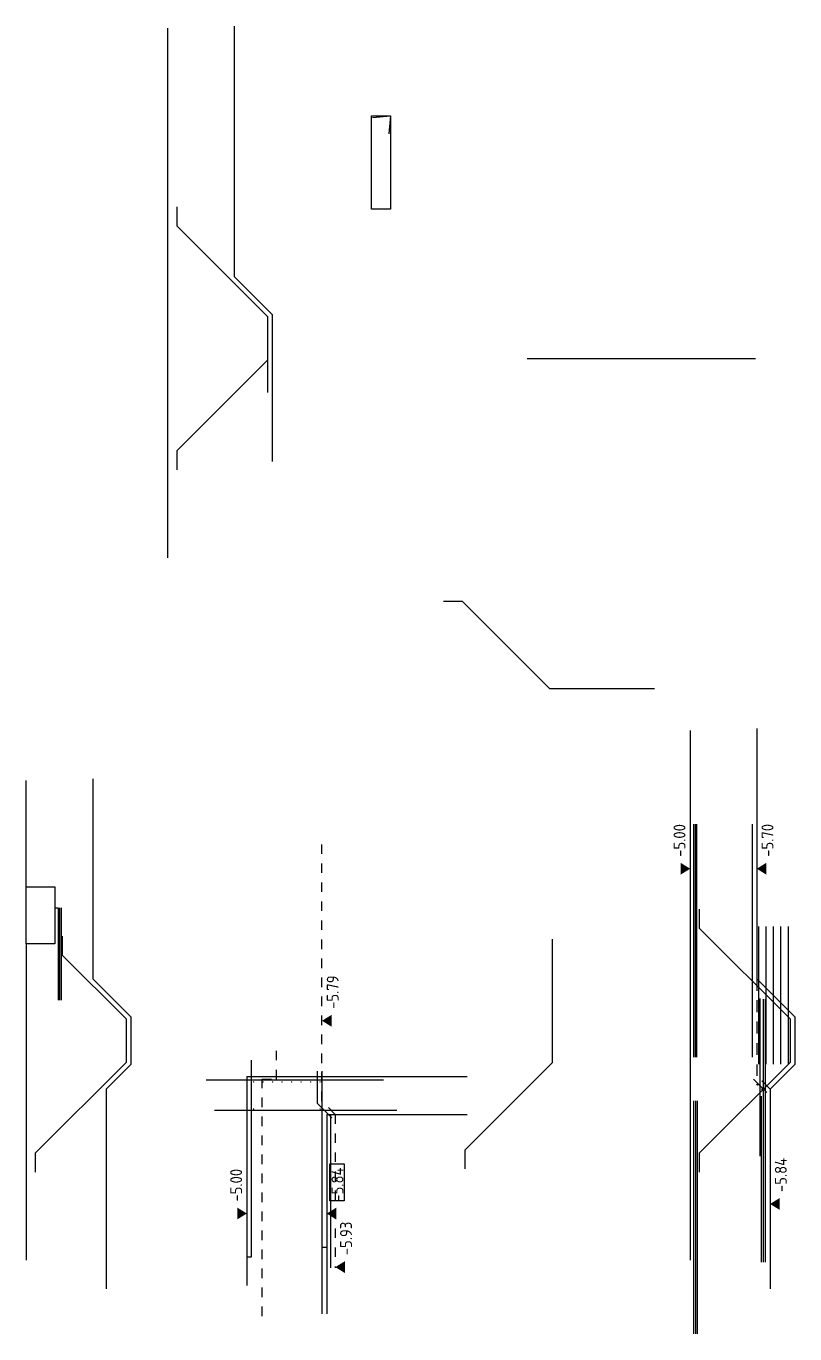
# Model space of a CAD drawing. Extents: x -101 to 101, y -52 to 90.
# Drawn here: x -10.13 to -2.04, y 16.86 to 30.62 of the extents above; entities that cross this region are included whole.
import ezdxf

# ---------------------------------------------------------------- set-up
doc = ezdxf.new("R2010")
doc.units = 0
doc.header["$LTSCALE"] = 0.5
for name, pattern in [('AUSGEZOGEN', [1000.01, 1000, 0.01]), ('DASHED', [0.75, 0.5, -0.25]), ('DOT', [0.175, 0.05, -0.125]), ('HIDDEN', [0.375, 0.25, -0.125]), ('VERDECKT', [0.375, 0.25, -0.125])]:
    doc.linetypes.add(name, pattern=pattern)
for name, color, linetype in [('BETON', 7, 'Continuous'), ('DRUEBER', 7, 'Continuous'), ('HILFE', 7, 'Continuous'), ('koten', 7, 'Continuous'), ('OBJEKT', 7, 'Continuous'), ('RND', 7, 'Continuous'), ('VERDECKT', 7, 'Continuous')]:
    doc.layers.add(name, color=color, linetype=linetype)
doc.layers.add('NOPLOT', color=7, linetype='Continuous', plot=False)
doc.styles.add('txt', font='isocp.shx')

# ---------------------------------------------------------------- blocks, each defined once
blk = doc.blocks.new('okrd_u')
at = {"layer": 'koten', "color": 7, "linetype": 'Continuous'}
blk.add_solid([(-0.125, -0.202), (0.125, -0.202), (0, 0)], dxfattribs=at)
at = {"layer": 'koten', "style": 'txt'}
blk.add_attdef('OKRD', (0.25, -0.35), '', height=0.25, dxfattribs=at)
blk = doc.blocks.new('okrd_o')
at = {"layer": 'koten', "color": 7, "linetype": 'Continuous'}
blk.add_solid([(-0.125, 0.202), (0.125, 0.202), (0, 0)], dxfattribs=at)
at = {"layer": 'koten', "style": 'txt'}
blk.add_attdef('OKRD', (0.25, 0.1), '', height=0.25, dxfattribs=at)

msp = doc.modelspace()

# ---------------------------------------------------------------- linework, layer by layer
at = {"layer": 'BETON', "color": 6, "linetype": 'AUSGEZOGEN'}
for p, q in [((-8.6383, 30.5991), (-8.6383, 25.0267)), ((-7.9383, 30.6217), (-7.9383, 27.9867)), ((-7.5383, 27.5867), (-7.9383, 27.9867)), ((-7.5383, 27.5867), (-7.5383, 26.0392)), ((-4.8591, 27.1259), (-2.4591, 27.1259)), ((-3.1447, 23.2091), (-3.1447, 17.6367)), ((-2.4447, 23.2317), (-2.4447, 20.5967)), ((-10.1251, 21.5667), (-10.1251, 22.6831)), ((-9.4251, 22.7011), (-9.4251, 20.5967)), ((-10.1251, 21.5667), (-9.8251, 21.5667)), ((-9.8251, 21.5667), (-9.8251, 20.9667)), ((-10.1251, 20.9667), (-10.1251, 17.6367)), ((-9.8251, 20.9667), (-10.1251, 20.9667)), ((-9.0251, 20.1967), (-9.4251, 20.5967)), ((-2.0447, 20.1967), (-2.4447, 20.5967)), ((-9.0251, 20.1967), (-9.0251, 19.6967)), ((-2.0447, 20.1967), (-2.0447, 19.6967)), ((-9.0251, 19.6967), (-9.2851, 19.4367)), ((-2.0447, 19.6967), (-2.3047, 19.4367)), ((-7.8053, 19.571), (-7.8053, 17.371)), ((-7.8053, 19.571), (-5.4887, 19.571)), ((-7.0653, 19.6252), (-7.0653, 19.2903)), ((-7.0153, 19.6252), (-7.0153, 17.071)), ((-9.2851, 19.4367), (-9.2851, 17.3367)), ((-2.3047, 19.4367), (-2.3047, 17.3367)), ((-6.9653, 19.171), (-6.9653, 17.071)), ((-6.9653, 19.171), (-5.4887, 19.171))]:
    msp.add_line(p, q, dxfattribs=at)
at = {"layer": 'DRUEBER', "color": 7, "linetype": 'DOT'}
for p, q in [((-7.0153, 19.311), (-7.0153, 22.1042)), ((-7.4953, 19.541), (-7.4953, 19.9299)), ((-7.6453, 17.0477), (-7.6453, 19.541)), ((-7.6453, 19.541), (-7.4953, 19.541)), ((-6.8753, 19.171), (-7.0153, 19.311)), ((-6.8753, 19.171), (-6.8753, 17.5575))]:
    msp.add_line(p, q, dxfattribs=at)
at = {"layer": 'HILFE', "color": 102, "linetype": 'AUSGEZOGEN'}
for p, q in [((-2.4238, 19.6986), (-2.4238, 21.1465)), ((-2.3459, 19.6986), (-2.3459, 21.1465)), ((-2.268, 19.6986), (-2.268, 21.1465)), ((-2.1901, 19.6986), (-2.1901, 21.1465)), ((-2.1121, 19.6986), (-2.1121, 21.1465))]:
    msp.add_line(p, q, dxfattribs=at)
at = {"layer": 'NOPLOT', "color": 191, "linetype": 'AUSGEZOGEN'}
for p, q in [((-3.1097, 22.2236), (-3.1097, 19.772)), ((-3.0937, 22.2236), (-3.0937, 19.772)), ((-3.0777, 22.2236), (-3.0777, 19.772)), ((-2.4947, 22.2236), (-2.4947, 19.772)), ((-9.8251, 21.3446), (-9.7901, 21.3446)), ((-9.7901, 21.3446), (-9.7901, 20.3718)), ((-9.7741, 21.3446), (-9.7741, 20.3718)), ((-9.7581, 21.3446), (-9.7581, 20.3718)), ((-2.3747, 17.6161), (-2.3747, 20.3848)), ((-2.3547, 17.6161), (-2.3547, 20.3848)), ((-7.7553, 17.6723), (-7.7553, 19.7423)), ((-6.3701, 19.531), (-8.2325, 19.531)), ((-3.1097, 19.3131), (-3.1097, 16.8615)), ((-3.0897, 19.3131), (-3.0897, 16.8615)), ((-3.0697, 19.3131), (-3.0697, 16.8615)), ((-2.3947, 17.6161), (-2.3947, 19.3608)), ((-6.227, 19.211), (-8.1454, 19.211)), ((-6.9653, 17.7687), (-7.0153, 17.7687)), ((-7.8053, 17.6723), (-7.7553, 17.6723))]:
    msp.add_line(p, q, dxfattribs=at)
at = {"layer": 'NOPLOT', "color": 191, "linetype": 'Continuous'}
for p, q in [((-2.3401, 19.4014), (-2.4801, 19.5414)), ((-6.9107, 19.1357), (-7.0653, 19.2903)), ((-6.9253, 19.171), (-6.9253, 17.5575))]:
    msp.add_line(p, q, dxfattribs=at)
at = {"layer": 'NOPLOT', "color": 191, "linetype": 'AUSGEZOGEN'}
msp.add_lwpolyline([(-6.9322, 18.2614), (-6.9322, 18.6501), (-6.782, 18.6501), (-6.782, 18.2614)], close=True, dxfattribs=at)
at = {"layer": 'OBJEKT', "color": 7, "linetype": 'AUSGEZOGEN'}
msp.add_line((-10.1251, 20.9667), (-10.1251, 21.5667), dxfattribs=at)
at = {"layer": 'RND', "color": 1, "linetype": 'AUSGEZOGEN'}
for points in [[(-6.485, 29.6606), (-6.2958, 29.6771), (-6.2958, 28.6971), (-6.4958, 28.6971), (-6.4958, 29.6771), (-6.2958, 29.6771), (-6.3123, 29.4879)], [(-8.5429, 28.7206), (-8.5429, 28.5206), (-7.5883, 27.566), (-7.5883, 27.106), (-8.5429, 26.1514), (-8.5429, 25.9514)], [(-8.5429, 28.7206), (-8.5429, 28.5206), (-7.5883, 27.566), (-7.5883, 26.766)], [(-3.5205, 23.6487), (-4.6205, 23.6487), (-5.5397, 24.5679), (-5.7397, 24.5679)], [(-3.0493, 21.3306), (-3.0493, 21.1306), (-2.0947, 20.176), (-2.0947, 19.716), (-3.0493, 18.7614), (-3.0493, 18.5614)], [(-9.7468, 21.0478), (-9.7468, 20.8478), (-9.0751, 20.176), (-9.0751, 19.716), (-10.0297, 18.7614), (-10.0297, 18.5614)], [(-5.511, 18.5968), (-5.511, 18.7968), (-4.5918, 19.716), (-4.5918, 21.016)], [(-2.4139, 20.3886), (-2.4139, 18.7328)]]:
    msp.add_lwpolyline(points, dxfattribs=at)
at = {"layer": 'RND', "color": 7, "linetype": 'AUSGEZOGEN', "const_width": 0.007}
for points in [[(-7.7382, 19.5123, 1), (-7.7312, 19.5123, 1)], [(-7.6382, 19.5123, 1), (-7.6312, 19.5123, 1)], [(-7.5382, 19.5123, 1), (-7.5312, 19.5123, 1)], [(-7.4382, 19.5123, 1), (-7.4312, 19.5123, 1)], [(-7.3382, 19.5123, 1), (-7.3312, 19.5123, 1)], [(-7.2382, 19.5123, 1), (-7.2312, 19.5123, 1)], [(-7.1382, 19.5123, 1), (-7.1312, 19.5123, 1)], [(-7.0382, 19.5123, 1), (-7.0312, 19.5123, 1)], [(-7.7382, 19.2275, 1), (-7.7312, 19.2275, 1)], [(-7.0382, 19.2275, 1), (-7.0312, 19.2275, 1)]]:
    msp.add_lwpolyline(points, format="xyb", close=True, dxfattribs=at)
at = {"layer": 'RND', "color": 7, "linetype": 'AUSGEZOGEN'}
for centre in [(-2.4362, 19.4857), (-2.3836, 19.4351)]:
    msp.add_circle(centre, 0.007, dxfattribs=at)
at = {"layer": 'VERDECKT', "color": 7, "linetype": 'HIDDEN'}
msp.add_line((-2.4447, 20.5967), (-2.4447, 19.5767), dxfattribs=at)
at = {"layer": 'VERDECKT', "color": 7, "linetype": 'VERDECKT'}
msp.add_line((-2.3047, 19.4367), (-2.4447, 19.5767), dxfattribs=at)

# ---------------------------------------------------------------- block references
at = {"layer": 'koten', "color": 7, "linetype": 'DASHED', "xscale": 0.5, "yscale": 0.5, "zscale": 0.5, "rotation": 90}
for p in [(-3.1447, 21.7557), (-7.8053, 18.1278)]:
    msp.add_blockref('okrd_o', p, dxfattribs=at).add_auto_attribs({'OKRD': '-5.00'})
at = {"layer": 'koten', "color": 7, "linetype": 'AUSGEZOGEN', "xscale": 0.5, "yscale": 0.5, "zscale": 0.5, "rotation": 90}
for p, values in [((-2.4447, 21.7557), {'OKRD': '-5.70'}), ((-7.0153, 20.1559), {'OKRD': '-5.79'}), ((-6.9653, 18.1271), {'OKRD': '-5.84'}), ((-2.3047, 18.2282), {'OKRD': '-5.84'}), ((-6.8753, 17.5636), {'OKRD': '-5.93'})]:
    msp.add_blockref('okrd_u', p, dxfattribs=at).add_auto_attribs(values)

doc.saveas('drawing.dxf')
